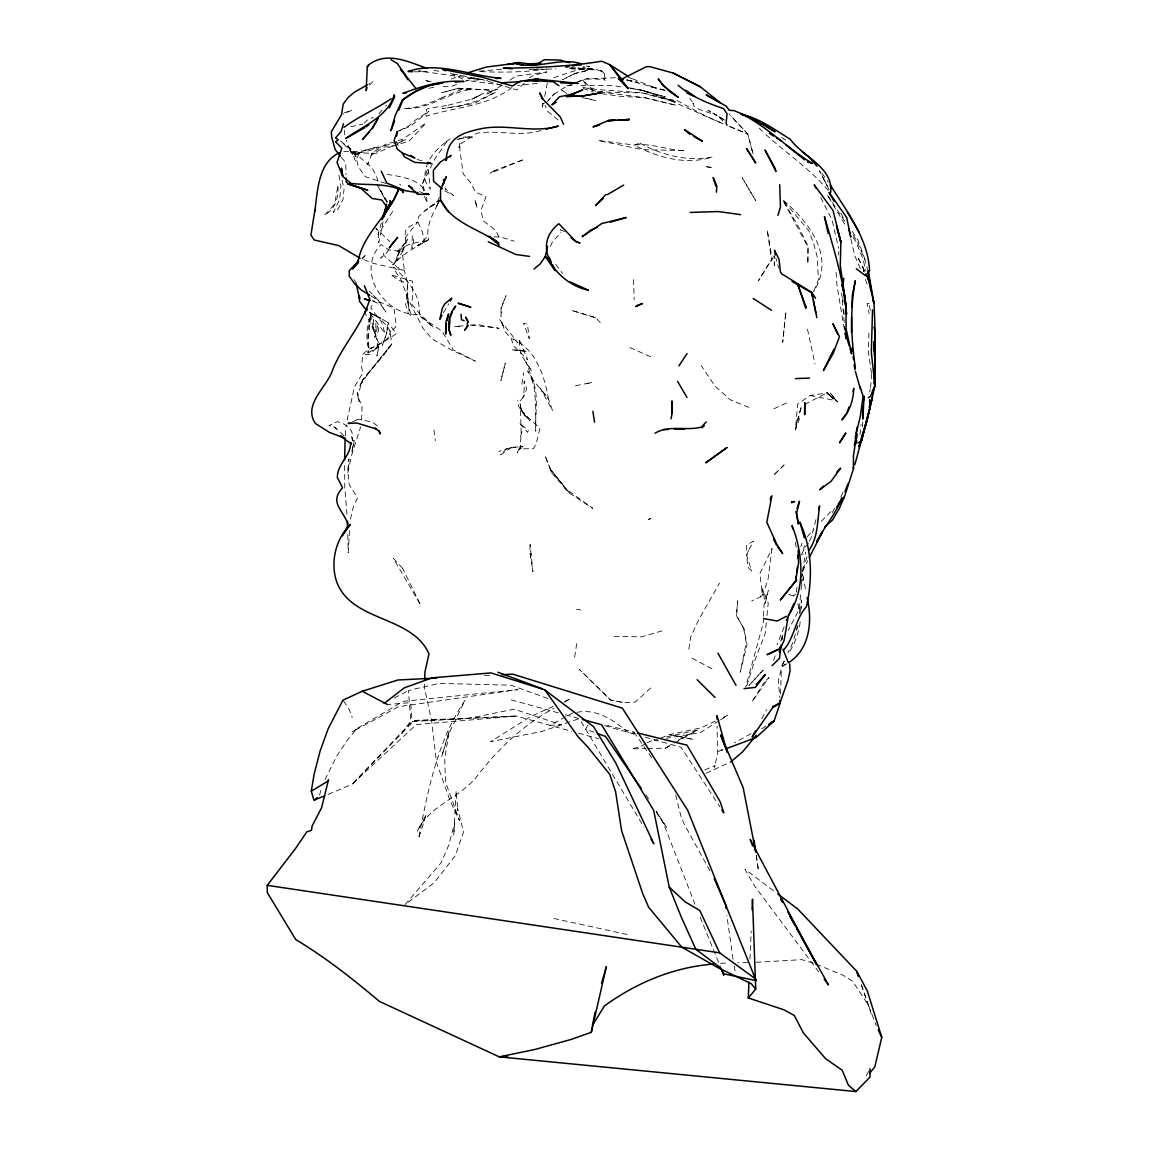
<?xml version="1.0" encoding="UTF-8"?>
<svg xmlns="http://www.w3.org/2000/svg" width="1149" height="1149" viewBox="0 0 1149 1149"><rect width="100%" height="100%" fill="white"/><g stroke="black" fill="none" stroke-linecap="round" stroke-linejoin="round"><path stroke-width="0.75" stroke-dasharray="5 3.75" d="M868.931 333.167L868.357 351.666L871.933 376.183M424.527 684.129L424.412 687.619L431.737 721.5L436.462 762.304L450.193 801.04L459.571 820.759L445.553 782.081L444.706 758.613L449.36 730.52L441.661 756.588L448.771 733.651L465.086 700.201C437.08 741.435 427.974 790.67 418.552 838.612L426.466 814.038L417.302 831.287C428.792 805.636 459.902 798.095 476.864 776.465C497.776 749.162 523.413 724.646 553.89 708.373M763.525 617.803L763.324 622.744L745.658 687.217M763.582 616.166L764.028 604.647L768.308 590.385L765.32 603.211L762.577 588.934L760.523 596.891L751.676 600.913M780.573 693.982L781.363 668.933L778.304 680.337L779.855 697.615M749.952 959.156L751.159 930.934M352.671 446.947L351.795 452.361L354.309 440.584L352.484 450.006L352.757 446.961M345.346 435.629L346.108 425.187M349.555 530.694L348.176 552.712L347.745 531.757M870.597 387.529L871.861 371.429M800.451 611.139L801.341 599.979L801.643 608.525M800.523 594.765L799.359 608.956L788.3 630.341M801.384 584.123L802.261 573.48M804.271 545.689L802.936 554.766M766.297 622.657L765.234 633.358L754.376 661.68L746.692 686.039M767.001 615.534L768.221 603.053L762.577 588.934L762.448 595.254L760.523 596.891M860.012 434.739L861.046 424.484M862.324 426.94L862.971 420.347M836.084 272.342L836.917 284.88L844.515 330.366M796.386 592.008L797.018 586.866M781.794 639.806L782.225 636.431L781.607 639.907M838.296 255.049L838.741 251.602M804.688 404.362L826.978 392.944L828.817 394.725L827.021 392.628L833.226 398.99L826.978 392.944L810.117 395.515L797.665 404.146L795.338 430.042L799.833 417.662M387.041 329.662L387.572 322.165L369.389 312.169L379.989 318.402L387.989 327.408L390.631 332.291L396.333 326.215L393.992 308.162L382.086 302.934L372.377 300.794M800.178 621.954L799.201 629.02L794.462 642.88L788.587 653.609M361.648 420.103L362.036 405.669L357.526 396.319L359.264 401.633L356.937 390.804L357.583 395.917L362.754 379.802L391.651 344.24L390.488 334.402C384.168 345.49 369.174 345.935 361.662 355.673L362.395 357.799L361.619 367.493L362.94 372.721L354.452 387.069L347.099 420.003M688.854 649.242L690.592 637.422L698.147 620.805L719.475 583.175M574.629 657.257L576.841 642.894M521.861 384.24L523.671 372.693M802.49 571.541L805.679 552.166M798.024 625.76L792.494 643.397L787.912 653.005M547.312 82.915L544.655 96.588M801.471 577.502L802.146 574.026M781.866 639.979L782.914 634.808L780.688 641.357M383.062 221.814L378.753 242.698L378.265 231.308L375.881 228.191L389.827 241.692M796.688 629.25L797.392 625.875M869.664 391.895L870.281 388.98M319.494 795.266L321.361 788.573M543.118 103.582L542.357 107.072L543.563 102.993L542.199 104.028L545.89 102.376M801.025 589.609L803.352 576.956M350.459 519.204L353.447 506.393L357.526 497.962L349.253 484.591L347.845 471.909L348.937 458.925L347.716 473.129L351.637 455.148L360.657 426.825M386.883 332.865C374.646 366.1 391.795 322.697 387.572 322.165L396.506 333.641L383.12 342.273L370.926 348.262L371.802 347.687L368.585 350.416L367.967 353.188L367.982 330.524L370.912 314.194L368.369 337.95L368.298 344.283L369.059 347.946L370.366 349.023M815.977 519.635L811.208 537.473L808.882 542.17M381.31 222.992L377.992 234.841L392.57 211.531L392.455 209.219M439.291 197.24L437.496 202.31L424.886 210.87L438.789 200.17L437.496 202.31L428.649 207.567L418.71 216.5L418.078 222.303L422.329 231.768L424.527 241.132C413.137 242.999 395.443 245.484 396.965 260.809L392.628 264.801L393.963 264.356C402.796 252.938 416.613 247.15 428.548 239.667C425.187 225.103 433.862 212.924 439.564 200.443L436.031 206.834L439.205 201.52M800.896 546.594L801.916 543.175M803.036 569.904L807.417 555.254M773.65 660.546L775.733 653.695M520.511 436.448L522.335 430.746M399.033 251.315L397.583 255.739M784.164 626.866L777.026 644.833M394.739 141.772L385.403 144.415L372.132 152.961L367.522 164.709L368.211 162.943M325.038 779.553L336.887 755.783L348.104 739.137L357.296 728.351L403.27 701.35L517.811 689.644L398.559 706.664L352.154 731.87L357.296 728.351M813.722 291.243L818.447 279.71L817.169 256.744L813.808 243.918L808.752 230.604L782.785 199.797L808.02 247.236L807.862 263.882L808.049 246.159L799.273 228.12L782.785 199.797C809.226 222.346 835.883 256.299 813.736 291.429M372.132 152.961L371.156 155.201L384.771 146.842L390.416 146.842L409.13 141.14L425.891 123.087L403.04 139.029L396.391 141.226M801.356 554.996L805.104 547.068L809.873 542.141M802.562 571.685L807.761 560.669M784.106 661.005L781.047 667.397L786.85 663.749M840.853 496.871L843.064 492.318M550.314 246.331L552.468 241.951L561.028 232.199M372.032 305.433L370.754 307.889L381.727 322.223L384.958 333.497L373.511 317.598L366 309.699M866.231 1075.823L869.204 1070.136M761.787 718.786L766.57 709.665M587.986 725.062L585.645 729.184L593.932 732.215M388.793 249.347L387.184 252.363L380.664 258.209L383.737 253.484L383.737 255.337L397.468 267.415L404.362 270.575L407.723 283.257L405.726 304.988L408.355 313.39L412.06 316.564L408.872 308.521L407.823 301.196L407.148 293.613L409.202 310.761L407.823 301.196L407.536 283.544L399.048 280.399L390.574 274.683L412.477 281.175L412.764 294.977L411.744 303.911L416.57 310.287L433.331 327.408L418.451 314.496C384.455 316.09 355.084 271.336 380.965 244.536L388.793 249.922L402.71 251.588L407.407 239.466L402.365 246.159L394.021 264.356L402.71 251.588L397.209 251.688L405.726 242.827L405.511 237.355L417.733 221.972L407.392 227.775L405.152 231.725L405.726 242.827L402.107 251.143L404.362 270.575L373.569 263.394L359.867 258.094M784.394 661.264L781.047 667.397L785.212 664.007M832.293 512.569L836.17 505.546M443.428 312.672L448.785 303.824M401.676 733.665L410.811 720.94L408.426 690.621L412.232 689.558L439.435 683.396L511.018 685.206L548.202 698.606M807.216 536.698L813.19 530.22M404.965 904.737L441.101 862.798L448.799 844.989L454.659 822.914L453.74 835.366L456.153 790.771L457.79 810.878L457.561 808.278L463.55 832.005L455.263 855.689L434.178 882.762L406.344 903.689M378.998 113.823L382.373 109.916M547.125 101.816L554.191 93.859L548.303 100.494M361.763 259.286L366.43 254.403L362.466 257.907M821.262 521.316L832.795 509.739M426.38 237.527L417.963 245.857L419.974 243.875M369.389 85.17L372.994 81.665L368.657 84.121M364.132 123.259L367.263 120.171L373.324 117.284M650.693 687.964L635.225 702.082L622.859 702.815M524.404 83.216L516.863 89.952L481.402 79.338L487.808 80.775M788.731 594.335L793.428 596.029L796.07 593.717M793.428 596.029L795.955 593.99M385.748 106.01L386.638 105.306M509.984 80.143L515.657 76.179L546.852 71.942L533.868 75.245L529.373 77.629M511.98 87.453C487.018 106.814 454.947 106.986 426.078 116.25L426.523 109.399L428.275 108.394L447.55 105.406L446.544 105.665L472.67 98.915L480.699 94.807L471.822 99.245L482.163 93.988L497.488 89.047L486.874 94.103L502.86 84.94M761.658 728.839L765.809 726.211M553.603 94.419L565.94 86.663L574.198 83.259M719.173 720.71L700.143 732.674L666.564 738.261M720.638 719.791L727.949 715.181L721.658 718.154M647.605 748.53L665.486 748.186L672.495 743.791M645.752 743.532L640.338 746.749L631.505 748.846L645.81 748.574M647.102 742.728L654.571 739.554M511.678 447.277L500.562 454.875L507.183 448.225L523.025 446.717L511.678 447.277L498.795 451.5M564.561 702.183L570.665 698.635L564.317 701.464M665.486 748.186L673.041 743.891M674.549 743.03L697.213 730.132L666.506 736.911M751.029 733.694L734.412 742.8M722.448 749.32L717.953 751.776L722.922 749.924M356.276 419.988L358.833 419.213L367.996 421.166L373.439 422.875L377.619 426.293M328.14 794.433L352.082 784.293L416.225 724.617L516.332 716.057L571.8 731.367M573.394 712.696L549.926 725.335L561.358 724.76L514.192 709.192L467.629 718.57L413.855 720.983L351.881 784.494L412.074 721.443L416.426 720.322L516.332 716.057L412.074 721.443L410.638 702.628L387.486 704.509M351.723 422.415L357.669 419.241M678.097 740.272L697.213 730.132M394.279 697.96L408.426 690.621M399.407 130.555L408.829 125.916L415.507 119.984L428.95 111.238L410.796 126.06L397.827 131.331M397.985 143.338L405.841 139.603L393.863 143.395M715.353 721.127L701.192 727.82L669.364 734.628L660.115 738.333M706.104 773.277L730.879 761.859M773.923 408.757L789.104 401.777M393.274 145.593L376.154 153.334L350.818 152.716C365.554 154.21 378.179 146.44 392.154 143.941M553.229 706.405L531.039 716.315L490.68 741.636L541.955 731.439L579.326 718.57M704.725 769.916L715.123 765.478L714.621 767.36L717.436 753.816L717.12 726.024M451.284 79.008L460.878 75.274M344.154 112.904L352.039 110.146L343.12 114.11M575.85 82.584L586.004 78.936L615.476 77.73M456.584 84.523L450.293 86.764L441.374 86.304M578.076 81.636L586.004 78.936L604.676 79.295L603.498 78.434L605.466 81.148L604.273 73.321C589.552 62.534 569.229 73.091 553.603 77.759M661.982 630.873L641.788 636.862L612.676 636.388M465.043 81.32L469.783 79.927L481.891 80.042M457.115 139.69L470.099 136.329L463.205 137.234M540.892 130.526C519.865 137.191 498.092 129.564 476.749 133.255L460.821 143.812L458.911 147.675L459.945 142.72L459.887 149.916L463.219 173.887L470.228 182.203L475.6 192.17L486.056 196.666L480.857 210.655L483.585 221.01L495.937 230.576L499.657 238.619M428.907 88.286L437.238 86.491M350.732 126.72L362.797 124.164M575.477 385.734L592.238 382.43L584.051 384.039M654.183 740.315L657.716 739.726M546.823 69.055C524.432 72.344 501.553 72.602 479.032 71.54M537.315 83.374L517.768 85.471M537.919 68.94L534.63 69.371L539.901 68.883M479.176 71.152L502.731 69.098M450.106 138.972L444.634 142.605L445.74 142.648M576.956 712.351C596.518 708.201 613.939 720.48 628.158 732.344L634.521 733.134L634.061 732.1L604.992 724.904M470.142 325.167L477.079 324.535L499.068 328.298L471.909 325.253M458.824 138.44L474.508 137.478M475.427 78.161L467.313 78.649L474.882 78.304M484.49 675.598L491.557 675.239M747.697 962.56L737.457 962.848M756.301 962.273L801.83 959.645L813.162 963.063M720.466 963.25L728.954 963.049M529.158 69.357L555.929 68.983M343.81 151.51L360.355 151.381L378.222 146.77L363.515 150.806L353.734 156.336L355.443 161.047L360.355 151.381L353.734 156.336L347.458 146.296L371.989 167.912L376.254 175.61L379.156 185.133M566.974 85.428L573.911 85.428M580.848 85.428L612.058 85.457L624.022 87.353M414.114 71.812L426.968 71.784L418.782 70.922L481.905 79.726M493.941 236.866L500.72 237.024L514.221 241.146M570.766 68.868L595.01 69.917L583.175 66.541M569.387 68.164L595.01 69.917L582.672 67.561M597.681 91.245L615.189 92.624L641.343 92.767L675.353 101.787L642.119 90.297L630.614 88.128M570.852 67.432L589.911 69.313L574.471 67.547M501.998 85.112L466.623 80.401M601.631 93.629L618.679 96.171L644.172 97.766L676.416 105.378L645.652 97.751L600.956 92.078M630.844 88.444L641.099 90.082L665.343 96.861L642.119 90.297L675.353 101.787L642.995 92.767L594.952 89.421L589.336 86.663L594.177 90.972M576.539 609.214L580.863 609.975M475.025 78.189L449.302 73.321M476.749 78.505L481.905 79.453M627.325 87.511L641.099 90.082M433.949 70.304L442.48 71.985M810.117 395.515L836.831 400.872L837.463 402.006L829.88 392.47L836.831 400.872L826.978 392.944M626.851 79.999L638.169 82.398L626.665 79.884M586.32 66.01L589.638 66.714L586.32 65.579M553.832 918.468L628.144 934.683M626.622 79.942L666.492 90.771M582.026 97.478L595.34 100.538L583.175 97.45M431.105 81.708L424.225 80.028L428.907 81.737M664.682 90.182L649.242 86.304L656.28 88.301L629.192 77.414M387.026 174.217C400.786 176.96 416.469 177.88 425.173 190.791M417.144 159.467L421.769 160.702M511.291 699.913L558.673 712.94M565.437 714.793L578.981 718.527M578.522 733.22L598.715 738.793M604.589 725.694L636.69 734.757M645.221 737.155L681.07 747.267L719.906 806.9M419.543 191.725L422.631 192.615M595.469 317.756L571.312 310.316L595.627 317.598L600.984 323.357M595.742 91.245L581.365 86.606L584.424 88.961L593.329 92.092M385.705 183.423L365.325 176.673L358.244 166.763L355.788 156.02L353.648 152.099L340.535 140.91L355.788 156.02L348.607 146.584L346.294 140.106M748.904 407.407L730.175 399.737L714.951 386.021L701.177 365.669M723.051 123.862L667.641 99.36L676.502 100.265L705.529 116.049L723.396 123.675M729.644 126.577L747.769 134.074L753.141 154.253L747.769 134.074L729.17 113.952M816.365 964.226L843.495 975.458L852.673 981.318L868.314 1004.958L876.227 1025.583M729.902 126.447L747.769 134.074L730.678 115.747M629.954 347.544L652.431 357.598M564.403 231.552L560.41 229.728L563.096 231.768M373.052 301.067L380.707 304.7L385.963 312.068L378.481 300.578L373.339 295.451M627.598 76.768L631.921 78.864M450.322 73.119L464.383 79.97M444.893 190.892L453.453 195.459L445.022 188.364L445.841 190.432L445.051 187.043M692.115 658.162L714.635 670.341M781.435 137.507L788.631 141.744M724.531 120.142L707.971 110.333L716.488 115.087L699.21 109.514L694.053 106.268L692.933 102.922L693.924 103.985L689.745 98.311M565.294 92.437L561.818 90.354L566.874 93.414M371.285 296.155L378.481 300.578L369.145 290.956M723.353 119.295L717.752 115.819L723.511 121.693M352.312 440.297L353.059 440.814M773.478 890.748L744.983 869.29L754.405 885.735L818.82 971.997M558.199 119.941L547.57 111.338L544.971 105.191M828.228 190.432C809.269 168.127 784.738 152.171 763.496 132.322M828.07 393.863L829.161 394.825M344.125 435.801L333.009 425.877L336.628 428.706L332.032 426.02L328.858 425.661L337.275 421.626C345.217 423.349 354.739 429.654 352.183 439.406L351.264 435.643L353.317 440.857M759.259 128.128L762.29 131.273M829.305 394.811L833.226 398.99M551.965 473.273L569.473 493.065L592.755 508.375L564.69 487.966L569.473 493.065L550.112 468.691L565.954 488.885L550.615 469.769L551.965 473.273L544.985 455.507L550.385 469.194M369.059 347.946L368.628 347.415C365.583 336.829 366.689 325.138 371.07 315.113L370.983 314.122L371.328 320.47L375.723 335.02L372.204 326.187L379.213 344.528L376.973 356.061C380.104 340.018 371.96 325.928 364.721 312.456M341.512 157.427L345.734 162.67L346.036 174.777M521.517 410.021L530.062 420.951L522.177 411.845L520.425 406.861L521.158 433.259L520.224 447.866L520.612 444.993L517.309 452.85L518.644 449.991L521.244 448.153L519.362 449.029L533.466 448.527L536.009 444.376L539.872 428.376L522.177 411.845L520.425 406.861M555.757 264.399L562.579 273.433M399.795 184.185L400.57 185.248M822.138 173.442L828.214 182.059M656.481 812.716L666.564 827.323L656.237 811.036M634.061 732.1L652.287 758.642M387.515 201.879L376.815 184.371M844.716 221.312L827.108 194.598L846.31 226.971M853.032 237.225L855.904 241.635L862.87 258.683L865.944 271.164M525.194 416.441L518.587 406.315L517.84 400.111M852.343 231.437L858.001 240.313L866.073 262.36M645.896 794.706L649.659 800.652M853.133 234.87L857.255 241.563L864.996 260.177L867.567 269.627M656.151 811.266L663.447 823.215L694.93 904.191M581.135 721.601L643.828 826.978M395.759 141.183L400.039 148.465M343.551 700.976L349.138 709.22L352.269 717.565M378.509 187.431L386.998 202.684L381.583 193.061L379.644 186.713M354.38 279.796L356.951 284.421M709.91 870.77L684.373 824.436L680.811 815.804L675.31 793.327M840.838 213.24L844.142 219.33M820.702 197.513L831.991 219.689L838.626 248.241M864.335 270.747L857.499 256.6L864.895 271.394M860.357 268.722L854.957 256.227L850.705 238.36M424.426 196.364L427.284 203.057L426.494 197.269M700.215 917.218L720.725 967.688M865.355 279.422L867.667 285.799M861.377 984.765L868.314 1004.958M861.377 984.908L871.201 1013.791M424.599 190.763L422.329 184.012L428.16 167.697L430.344 189.326L425.719 181.987C421.827 164.996 434.308 150.131 447.349 140.954L435.212 158.303L422.329 184.012L423.536 191.079M775.862 258.065L776.825 261.426M800.221 612.719L797.909 603.914L799.905 614.054M864.134 272.069L862.827 266.913L863.775 271.609M807.46 329.145L814.986 363.903M870.382 310.388L868.931 303.767L869.951 303.235L867.107 303.609L869.161 313.576M342.1 180.192L344.025 189.154L343.091 199.208L338.294 208.773L333.354 212.364L339.544 199.811L340.98 186.224L338.696 174.045M777.787 264.773L778.491 268.033M802.821 575.362L805.779 590.859M795.28 542.314L796.573 549.007M733.033 959.156L726.857 915.523M734.211 966.036L735.69 974.625M756.243 855.431L758.455 870.655L756.272 855.344M845.046 331.228L841.585 292.851M344.226 130.139L344.801 134.936M433.963 429.985L435.256 440.742M843.711 309.612L844.458 317.641M346.969 514.335L344.743 486.544L344.599 463.076M842.849 296.787L843.05 301.598M633.559 279.638L634.133 299.702M419.313 309.957L419.284 315.673L441.92 331.041L453.352 349.942L475.356 361.159L451.169 349.827L432.139 338.926L423.234 328.628L408.915 300.794L400.599 278.963L394.38 269.843L393.69 267.013C405.669 278.589 419.198 292.148 419.313 309.957M535.678 404.218L535.75 431.248C534.745 411.141 540.949 388.534 527.693 371.041L533.538 382.344L531.829 378.926L534.271 388.175L535.678 404.218M373.684 319.824L373.411 329.26L375.364 329.849L375.68 331.975L375.938 323.472L373.684 319.824M377.317 326.632L376.14 333.713L374.258 337.26L376.269 336.126L378.337 331.285L378.61 326.747L377.217 325.095L377.317 326.632M390.1 330.869L390.014 334.747L390.1 330.869M501.122 307.688L500.907 316.65L501.682 307.286L506.048 295.666L501.122 307.688M412.319 235.674L411.931 248.543L413.755 239.983L412.319 235.674M530.12 544.54L529.876 551.822L532.906 571.642L530.12 544.54M524.174 387.945L523.657 396.778L520.626 400.513L523.772 395.716L523.657 396.778L526.687 388.951L524.159 381.051L524.174 387.945M337.878 186.138C339.056 197.599 334.79 209.764 324.291 215.409L334.531 204.263L337.878 186.138M737.629 600.97L736.595 615.778L744.006 628.991L747.022 644.56L740.243 672.179L746.232 642.952L743.618 627.857L744.006 628.991L736.408 615.605L737.629 600.97M519.707 340.319L519.176 346.811L521.79 355.802L531.772 371.285L525.897 361.949L532.734 379.601L548.49 399.062L552.41 410.279L540.159 387.96L548.49 399.062C544.439 375.709 535.908 349.253 512.727 338.826L518.012 343.005L499.413 319.235L503.291 325.756L502.012 322.61L505.057 331.831L511.176 338.179L513.502 345.964L527.736 359.924L519.161 339.357L519.707 340.319M785.629 313.16L782.713 342.416L785.672 313.878L787.424 312.901L785.629 313.16M530.852 554.091L530.522 557.222L531.542 552.784L530.852 554.091M772.013 548.59L767.934 579.972L762.448 595.254L759.862 573.61L772.013 548.59M774.598 263.997L774.34 265.663L774.067 255.696L774.598 263.997M505.301 363.213L500.921 380.506L505.301 363.213M772.114 258.726L771.683 260.967L767.202 229.757L772.114 258.726L758.268 280.988L772.114 258.726M796.932 422.157L795.338 430.042L801.499 405.999L796.932 422.157M528.253 430.243L527.678 432.369L519.291 423.076L528.253 430.243M748.502 550.4L746.735 555.599L747.755 566.974L751.661 570.838L746.735 555.599L746.62 544.827L753.514 541.208L748.502 550.4M362.754 379.802L359.163 386.696L369.447 371.802L391.651 344.24L383.651 355.285L362.754 379.802M764.415 682.046L751.834 702.01L769.011 677.508L764.415 682.046M376.326 348.161L370.093 354.208L365.353 354.639L378.84 346.51L374.588 349.382L379.213 344.528L376.326 348.161M761.212 672.079L749.062 685.407L763.151 670.126L761.212 672.079M784.063 465L773.234 475.6L784.063 465M494.472 170.555L490.35 173.212L524.26 159.323L494.472 170.555M574.457 73.78L562.522 79.755L575.606 73.22L588.403 70.161L574.457 73.78M428.548 239.667L417.791 245.441L428.548 239.667M650.707 518.343L648.625 519.434L650.707 518.343M495.406 92.38L474.451 103.367L442.221 108.624L459.413 106.211L477.84 100.566L495.406 92.38M442.566 97.392C430.315 103.108 417.231 108.379 403.586 108.408C428.433 110.563 448.426 91.819 471.995 89.392L462.157 89.306L442.566 97.392M638.629 143.51L634.435 145.047L598.069 140.465L642.779 149.672L685.278 150.62C668.1 150.433 651.598 142.778 634.435 145.047C657.688 157.786 686.413 165.399 712.61 156.953C687.949 161.937 661.709 155.158 639.936 143.165L638.629 143.51M458.465 88.243L441.503 92.753L454.487 89.363L466.896 88.688L491.068 90.168L458.465 88.243M463.205 325.813L454.516 326.603L463.205 325.928M519.65 350.546L511.592 349.77L527.377 351.422L519.65 350.546M711.13 167.438L704.825 166.504L711.13 167.438M592.396 89.363L588.532 88.775L582.787 79.87L592.827 90.096L591.304 89.076L592.396 89.363M678.657 736.25L669.364 734.628L693.709 739.496L678.657 736.25M622.543 702.369L610.55 700.1L579.441 669.465L610.665 700.086L622.543 702.369M526.515 323.946L523.456 323.199L529.272 338.639L527.578 325.181L526.515 323.946M371.788 313.806L370.811 313.562L380.807 318.302L371.788 313.806M601.76 71.066L600.798 70.391L604.273 73.321L601.76 71.066M402.653 568.382L393.36 558.342L420.764 605.264L402.653 568.382M755.726 200.716L742.197 177.707L755.726 200.716M824.25 180.02L819.467 170.842L829.018 189.413L824.25 180.02M476.936 207.294L474.925 199.495L476.936 207.294M521.014 409.288L519.851 402.279L521.014 409.288"/><path stroke-width="1.5" d="M489.187 236.22L498.925 243.301L492.605 238.805L497.46 242.238C478.243 228.665 451.557 222.762 440.527 199.969L440.527 189.973L446.315 176.673L442.365 185.219M855.416 439.162L855.488 435.787L857.298 434.207L856.321 439.335L856.924 443.442M797.995 558.558L798.081 555.168M851.969 307.099L852.299 295.408L855.33 280.729C849.872 309.368 851.165 339.242 855.402 367.996M424.713 678.872L424.958 671.863L429.008 653.767C411.443 615.017 351.896 622.385 336.758 581.997C330.065 562.55 335.551 539.154 350.287 524.562L342.086 535.951L347.285 527.405L347.659 523.398C342.589 509.395 329.131 502.458 342.574 487.751L337.332 477.481C337.246 463.909 351.019 455.823 350.689 442.379L351.321 443.873L340.377 435.988M863.272 405.755L862.784 419.012L864.12 396.046L863.459 400.786M851.61 317.153L851.51 332.449M869.951 1068.714L870.008 1077.073L855.89 1091.55L848.393 1085.187L842.217 1070.25L825.571 1058.674L803.323 1032.822L794.318 1015.486L783.776 1009.756L748.286 997.964L748.961 982.093M752.049 909.764L752.509 899.179L755.712 989.117L748.286 997.964M427.169 68.409C408.584 61.902 386.351 50.786 368.47 65.076L367.278 66.972L366.172 90.685L366.991 87.511M716.416 192.185L716.818 185.994L713.17 177.52L715.884 186.138M842.763 290.28L843.61 278.317L843.165 281.548M345.102 439.105L344.599 459.672M672.151 413.209L671.964 401.188L672.151 413.209L671.045 418.825M467.226 326.488L467.629 321.418L465.704 317.138L468.433 321.979M781.162 644.876L779.453 658.391L772.085 665.673M796.3 575.879L795.625 581.121L798.569 562.938L798.21 550.112M796.745 572.374L797.406 567.118M449.92 319.264L449.216 330.122L450.853 335.192C446.387 325.627 449.158 314.094 455.636 306.122L453.625 309.397M857.068 427.342L856.077 434.092L860.357 416.182L863.071 396.391L860.213 386.84M328.557 779.568L321.576 807.776L312.054 826.188L311.523 830.296L306.769 831.919L295.365 848.752L267.229 885.348L267.257 892.529L295.695 939.509C325.655 957.534 352.901 979.034 379.443 1001.425L499.284 1056.865L534.773 1049.497L571.268 1039.4L591.333 1032.29L592.094 1027.292M324.851 795.812L313.907 800.135L311.293 791.187L314.122 774.167L320.14 750.915L328.14 728.868L342.89 700.201L362.222 691.253L397.884 680.007L436.764 678.025M396.606 136.185L397.453 131.201L394.136 140.192L397.238 149.083L402.452 153.09L414.89 158.002L410.466 155.417M787.941 618.061L784.135 640.395L780.358 648.453L767.087 654.671L777.902 649.558M872.536 309.885L871.315 352.154L874.92 385.849L867.078 419.888L854.77 464.885M869.908 408.053L869.721 409.087L869.692 399.78L869.908 408.053L867.078 419.888M777.758 893.965L797.708 908.988L856.752 971.307L867.294 990.869L881.771 1037.288L874.762 1067.062L869.534 1073.295M771.913 495.765L766.814 522.249L776.681 544.08L782.656 553.559L777.586 546.665M384.139 216.601L386.638 204.421M595.211 1012.082L592.338 1025.626L604.374 1005.993C636.718 982.524 673.702 967.171 713.788 964.025M446.401 323.774L445.64 334.072L445.999 321.677L448.584 313.964L447.119 320.499M547.585 246.36L545.287 256.543L540.202 263.882L533.998 269.01M591.333 1032.29L606.342 966.726L601.545 983.343M859.064 446.171L866.633 421.697L872.35 397.698L869.219 407.22M853.061 391.148L853.779 388.218C853.405 399.708 849.829 411.471 841.8 419.959L846.813 412.994L849.154 406.918M854.267 445.051L856.364 436.735L853.434 455.579L853.477 468.778L844.414 496.813L839.172 508.677L832.407 520.138L824.652 526.989M861.319 441.317L868.371 413.568L861.319 441.317L858.662 442.71M818.706 509.366L819.61 505.933C817.312 520.914 818.203 537.517 808.867 550.371M770.261 499.7L771.108 496.555M780.2 702.872L774.139 720.94L755.999 737.586L726.225 748.688M446.128 160.343C447.349 137.004 462.386 132.595 482.982 128.343C508.016 124.035 533.337 133.37 558.199 126.117L546.077 129.205M382.258 219.603L386.524 204.378M343.45 123.747L341.095 131.517L335.508 137.88L338.28 139.805L335.623 141.758L341.842 148.235L337.016 162.426L342.718 176.386L351.12 183.438C368.298 185.578 386.481 182.59 402.495 190.878L403.256 192.73L402.179 189.743M777.902 215.38L780.43 207.237L779.726 184.759M816.853 317.627L811.639 292.306L781.55 273.735L780.401 271.753L779.008 259.243L774.512 250.281L775.316 254.949M861.305 438.099L866.633 421.697M833.887 349.282L823.416 370.581L833.111 353.49L839.474 336.7L832.896 323.774L837.722 334.316M796.961 508.648L799.503 501.266L796.659 513.172L798.411 524.088L795.941 511.592M786.404 620.403L793.887 603.584M858.834 446.803L860.587 441.848M450.135 317.67L452.318 311.781M844.917 491.743L847.876 483.901M394.538 121.09L390.947 130.613L395.199 115.532L402.251 100.164C413.956 91.001 427.773 84.179 442.753 83.015L429.281 85.5L415.378 91.604L403.012 99.647L398.76 110.261M872.306 392.039L874.92 385.849L875.265 357.598L873.829 341.67M841.729 497.675C836.142 513.876 824.278 526.572 816.709 541.811L822.555 531.772L809.255 557.524M398.315 190.102L393.82 199.797L381.64 219.387L390.732 201.965L390.071 200.831L390.732 201.965L387.184 209.649L387.069 207.438L381.885 200.041L372.29 198.504L360.829 188.321L348.104 183.926L346.194 181.686L346.108 178.239M389.353 107.848L394.595 97.047L394.193 94.821C388.161 116.609 362.754 126.189 345.748 138.498L364.865 127.625M450.25 300.995L451.715 298.166L444.922 303.709L442.365 308.047L439.866 319.321L442.006 315.329M755.41 730.951L752.222 737.026L772.487 707.899L779.941 703.03L788.085 679.921L790.024 670.829L789.722 663.892M398.933 188.364C389.41 215.38 363.199 232.744 358 261.713L358.488 260.076L352.413 269.024L358.258 262.934M788.444 615.376C805.794 589.078 803.094 553.689 792.078 525.581L792.709 528.928M372.362 128.659L378.28 117.816L372.463 127.869L362.51 139.417L369.073 132.25M450.092 157.025L451.083 155.402L440.555 161.865L433.388 170.253L433.532 181.255L442.322 188.853M867.754 273.534L869.549 270.604C867.998 237.972 846.698 211.56 830.239 184.932M368.47 65.076L367.278 66.972M678.93 365.856L687.073 353.562M468.16 325.483L464.555 330.18L466.322 328.025M836.759 506.996L844.098 497.215L838.454 503.477M783.517 650.104C794.749 637.681 795.036 619.354 806.411 606.715C812.788 578.45 812.128 548.762 799.876 522.106L804.372 537.904M756.186 735.303L742.728 751.719L730.879 761.859M445.812 160.329L446.76 159.18M756.214 684.56L765.263 674.549L755.381 687.375L744.021 688.624M605.853 194.454L595.584 205.628L603.282 198.375M706.218 421.87L701.45 427.055C686.298 431.191 669.135 424.642 655.016 433.202M315.013 799.934L317.253 797.593M823.373 485.998L819.682 489.819L831.172 481.216L840.594 468.16L836.903 471.98M701.967 427.83L704.308 425.633M358.502 261.397L349.253 270.546L349.282 276.177L354.581 283.616L361.203 289.965L369.834 295.264M367.335 309.167L364.721 312.456M384.039 703.475L404.419 687.777L432.34 677.809L491.054 672.926L544.425 689.687L593.487 726.556L615.807 763.037L653.838 843.783L651.11 839.201M366.33 126.763L368.843 124.824M391.062 98.814C375.78 109.256 358.804 116.365 344.011 127.338M768.58 724.459L774.139 720.94L771.051 722.649M311.293 791.187L328.485 780.789M788.3 662.829C810.102 649.314 812.573 620.618 807.101 597.739M868.357 397.698L870.612 396.29L874.92 385.849L875.078 329.95L874.044 303.336L867.883 277.541M529.316 64.157L536.009 64.804L544.382 59.705L560.109 60.05L569.645 62.678M556.159 102.318L551.908 104.832L559.477 96.746L574.198 93.816L570.909 95.037M607.132 194.755L623.663 185.104M367.22 84.94L354.222 92.293L347.845 97.766L343.149 104.229L341.583 114.584L331.271 131.891L331.759 137.406L335.178 149.557L340.463 156.106M786.404 616.295L777.241 621.006L763.984 618.665M621.997 78.979L646.226 66.757L649.874 66.642L673.271 73.091L700.373 86.836L720.61 102.993L706.161 94.807L726.412 106.311L729.213 110.275L734.096 110.62L750.886 117.6L775.058 131.79L763.913 124.609L760.71 123.719M772.516 706.707L779.941 703.03L779.898 700.33M339.099 152.86C317.9 162.957 317.641 191.395 314.783 211.488L314.898 210.21L310.919 235.071L314.252 240.026L338.696 245.599L359.867 258.094M570.364 95.08L582.816 89.809L567.419 96.2M597.394 227.416L590.859 230.059L582.184 236.651L601.846 223.524L626.148 217.52L610.464 222.145M467.198 72.962L486.343 67.044L519.262 62.85L507.757 64.416L518.314 62.534L536.009 64.804M599.677 124.982L592.985 126.907L608.166 120.616L629.379 119.496L618.018 120.114M526.903 80.976L537.646 79.18L578.306 83.417L560.482 82.843M572.245 65.981L580.044 64.445L578.033 64.258L581.351 64.962M565.825 67.188L569.114 66.599M674.377 429.151L684.33 429.108M406.172 92.868L402.882 93.342C422.401 86.031 442.767 79.827 463.88 81.45L455.09 82.125M521.632 81.55L501.653 82.829M524.82 81.119L536.21 79.137L520.339 81.162L512.296 85.96L482.106 77.198L442.509 69.299L445.64 70.821M540.791 63.224L529.129 63.942M350.201 423.22L348.161 423.392L357.08 423.091L376.412 428.994L374.991 428.117L378.825 431.134L380.319 433.934L379.242 430.875M510.099 68.437L503.334 68.265C536.224 67.69 569.114 66.642 601.573 61.227L609.803 64.674L627.885 76.164M615.232 120.243L608.166 120.616L614.758 120.286M618.78 120.056L629.379 119.496M502.156 674.693L512.77 674.161L622.37 708.157L687.677 810.246L756.099 980.585L723.985 973.864L720.524 967.803L695.849 949.289L681.4 917.376L669.278 887.2L653.652 810.246L601.545 724.732L582.371 719.446M507.643 1056.434L499.284 1056.865L855.89 1091.55M795.395 378.596L809.427 378.093M690.262 212.436L718.297 211.545L740.602 214.633M496.081 78.448L501.021 78.319C470.271 75.863 438.415 60.998 408.01 71.482L412.592 71.726M425.719 193.506L428.807 194.396L417.532 194.253L408.541 185.592L412.505 188.206M663.346 429.511L668.072 429.582M578.45 242.769L580.03 242.87L575.534 241.175L558.845 223.71C528.655 247.681 559.491 284.679 588.403 290.166L570.048 281.878M537.775 81.062L528.885 80.401L553.272 81.751L558.931 85.744M508.705 68.423L512.253 68.854M537.646 79.18L538.464 79.281M529.488 256.399L515.887 254.504L488.268 241.778M267.229 885.348L719.647 952.837L754.735 978.287L756.099 980.585M418.164 192.745L405.755 190.806L386.796 183.079L381.281 171.201M423.478 193.578L428.807 194.396M522.838 65.062L516.145 63.669C537.861 69.543 560.554 56.832 581.337 63.87M369.145 300.09L364.29 299.027L370.136 300.377M637.48 732.933L686.973 745.155L720.193 801.743L723.784 812.86L721.845 809.887M807.402 161.98L812.3 163.373C787.438 148.465 767.044 126.261 740.674 113.55L743.245 115.475M745.227 115.288C761.959 119.927 775.762 130.397 790.297 139.316C802.821 156.853 833.743 167.366 830.626 192.501M427.916 162.368L431.191 163.531L414.631 162.354L404.276 156.695L402.164 152.587M597.25 733.435L605.537 736.466L641.587 789.004M497.934 672.251L542.041 688.696M464.139 320.743L461.438 319.637L461.094 314.237M686.987 93.184L694.456 96.401L685.766 90.254M700.373 86.836L673.271 73.091M362.222 691.253L387.486 704.509M340.549 435.844L345.174 438.358L329.289 432.326L315.286 423.378C302.604 403.902 327.738 386.868 332.908 369.145C342.933 344.585 362.739 324.736 369.705 299.157L364.434 285.785M693.996 136.602L702.412 141.198L684.474 129.578L689.773 134.304M792.106 281.505L811.295 292.492M390.99 59.676L397.324 63.554L405.051 74.57L400.369 69.601M769.385 133.356L773.593 136.042M776.408 137.823L780.631 140.508M753.155 298.438L771.453 310.273M856.292 268.765L865.484 275.645M547.901 258.511L545.287 256.543L555.154 270.704L552.468 264.744M571.125 237.9L576.482 241.979M804.717 159.883L785.959 144.903M802.059 151.654L809.471 157.528L817.068 166.26M678.197 85.285C691.095 96.502 707.382 103.137 723.41 108.523L727.073 113.794L726.082 123.417L726.972 125.227M488.914 236.479L499.197 245.182M669.278 887.2L685.292 901.951L699.827 910.511L719.647 952.837M697.141 679.705L714.965 697.4M622.758 80.502L609.803 64.674L619.067 77.069M755.712 989.117L751.288 983.716L718.154 967.76L681.817 947.193L648.596 907.179L642.55 893.132L621.58 830.583L615.605 791.747L609.76 774.397L587.871 747.094L578.062 736.71L544.985 690.061M416.039 88.645L404.333 73.895L407.938 79.798M366 309.699L359.508 301.282L359.364 296.442M824.192 979.192L828.486 984.937L787.596 911.545M440.527 199.969L448.799 212.421M815.546 298.223L811.639 292.306L812.688 297.376M687.016 397.497L677.594 381.411M859.021 232.17L847.502 212.22M834.131 201.334L829.075 192.458L846.669 217.506L850.777 237.111L848.68 228.637M717.967 653.235L736.035 685.393M780.631 899.064L782.368 902.18M789.894 916.27L795.065 925.649M796.788 928.765L816.609 964.7L750.182 839.502L752.624 845.836M714.175 878.497L725.694 904.881L726.082 908.428M815.862 188.019L814.239 184.845L833.068 210.569L840.867 242.137L840.292 265.606L846.052 305.878L846.095 338.524L845.147 333.641M881.771 1037.288L878.267 1030.021M773.607 539.197L776.566 545.287M865.858 273.893L870.425 283.329L874.044 303.336L872.881 300.148M866.274 274.381L870.425 283.329L868.199 270.92M549.121 257.29L551.132 261.757M563.498 124.236L560.281 116.911L543.391 99.661L539.757 92.911L542.357 99.058M721.385 969.311L723.741 975.4M782.929 649.171L787.999 661.752M841.757 285.024L843.969 291.171L846.54 314.022C844.055 280.629 833.556 248.601 824.465 216.558L828.127 233.233M858.475 976.363L856.752 971.307L858.475 976.406M873.843 382.603L874.92 385.849L873.771 370.208M845.291 332.98L849.183 345.792M850.159 348.994L851.624 353.806L846.124 329.016M855.359 371.299L860.472 389.41M870.468 287.609L871.445 290.97L867.998 271.207M356.219 283.932L359.594 298.841L359.407 296.169M873.972 326.948L875.05 331.917L874.762 353.806L873.886 343.307M754.031 840.221L755.755 852.055L743.159 787.668L720.653 734.972L727.188 752.394L716.99 715.612L717.033 719.087M813.377 300.751L815.819 312.571M853.233 467.083L853.52 468.735M444.132 183.108L443.528 179.603L443.873 181.944M592.884 411.371L594.55 422.085M852.012 348.003L852.457 351.335M853.104 356.334L853.549 359.651M854.195 364.65L854.856 369.648M846.224 308.952L843.969 291.171M873.8 348.061L874.576 356.42M347.515 521.273L347.587 524.777M804.645 413.252L804.645 414.76L804.788 402.61L804.645 413.252M341.468 168.357L342.718 176.386L341.468 168.357M805.952 306.898L805.794 308.363L797.535 283.817L805.952 306.898M780.358 646.844L779.41 652.043L780.458 646.873M845.693 433.187L839.589 442.724L845.693 433.187M792.092 501.783L791.503 502.702L794.591 501.51L792.092 501.783M392.743 243.028L389.267 247.954L397.626 237.455L392.743 243.028M796.516 580.001L780.473 599.835L796.516 580.001M726.929 447.607L705.903 462.674L726.929 447.607M638.198 305.103L635.742 306.553L642.506 303.566L638.198 305.103M601.085 92.782L583.304 95.841L566.4 96.516L583.304 95.841L601.085 92.782M623.376 79.166L620.087 78.448L623.361 79.195M367.637 190.16L348.104 183.926L367.637 190.16M463.119 304.729L458.092 303.207L470.846 307.2L463.119 304.729M678.327 97.392L663.476 85.773L658.291 79.008L663.476 85.773L662.241 84.236L669.996 91.676L678.327 97.392M623.548 82.584L618.263 78.233L628.115 88.602L623.548 82.584M752.911 158.433L746.477 148.451L755.611 162.971L752.911 158.433M774.498 167.108L765.019 150.059L775.977 171.431L774.498 167.108M840.623 240.974L836.501 225.778L840.867 242.137L840.623 240.974"/></g></svg>
